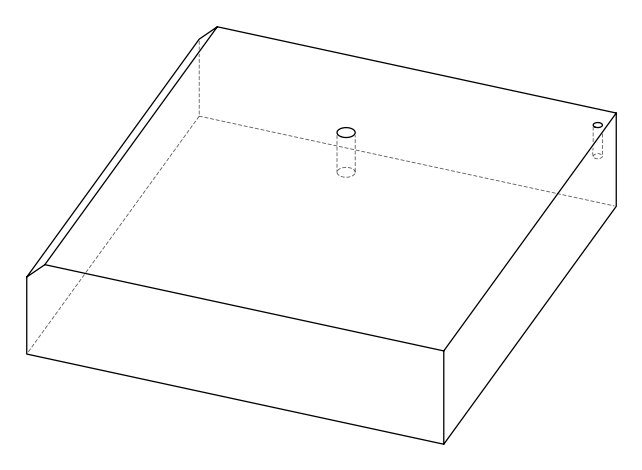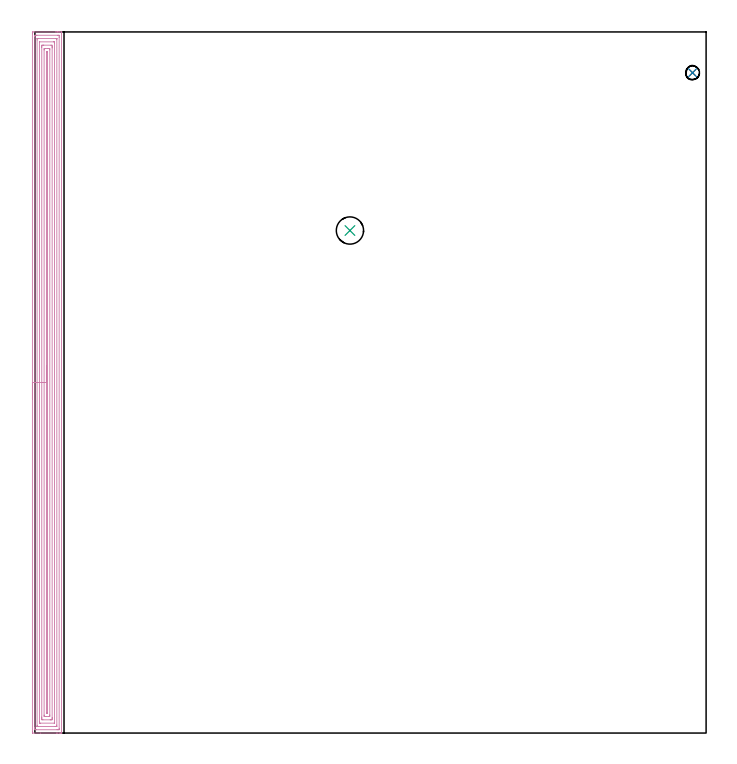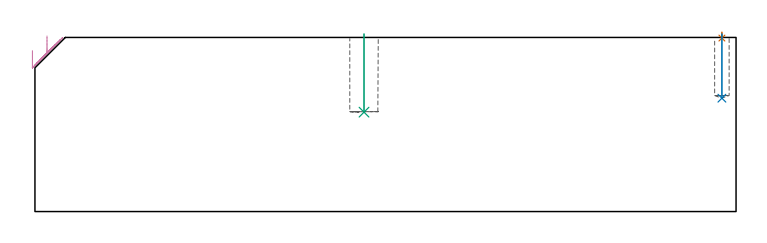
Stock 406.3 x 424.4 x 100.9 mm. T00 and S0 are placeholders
(PLAN: 4 operations, 3 tool changes, 24.4 min)
(1 SPOT_DRILL | STEP1POCKET | NXT0321_9005460120000 | 0.03 min | 2 mm3)
(2 DRILL_BLIND_HOLE_INTO_CENTER | STEP1POCKET | NXT0301_055 | 0.15 min | 1880 mm3)
(3 INDEXABLE_INSERT_DRILL_BLIND_HOLE_FROM_SOLID | STEP1POCKET_1 | NXT0302_004 | 0.18 min | 9197 mm3)
(4 AREA_MILL | FG_CHAMFER_SURFACE | UGT0205_001 | 23.99 min | 65721 mm3)
(TOOL NXT0321_9005460120000 | NC Spot Drill, 142deg, 12mm, Carbide, Uncoated | D12 PA142 FL30 Z2)
(TOOL NXT0301_055 | Carbide Drill 8.4mm [860.1-0840-042A1-MM 2214] | D8.4 PA140 FL61 Z2)
(TOOL NXT0302_004 | Index. Insert Drill 16.5mm [880-D1650L20-05] | D16.5 PA176 FL83 Z2)
(TOOL UGT0205_001 | Chamfer Mill 20 x 3 x 45 deg. | D20 FL50 Z2)
(OP 1 SPOT_DRILL)
G17 G21 G94 G90
T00 M6
G54
G17 G0 G90 X398.1 Y399.7 S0 M3
G43 Z110.9 H0
G94 G81 G98 Z100.538 F250. R103.9
G80
M5
M2
(OP 2 DRILL_BLIND_HOLE_INTO_CENTER)
G17 G21 G94 G90
T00 M6
G54
G17 G0 G90 X398.1 Y399.7 S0 M3
G43 Z110.9 H1
G94 G81 G98 Z65.7 F250. R102.9
G80
M5
M2
(OP 3 INDEXABLE_INSERT_DRILL_BLIND_HOLE_FROM_SOLID)
G17 G21 G94 G90
T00 M6
G54
G17 G0 G90 X190.7 Y304.2 S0 M3
G43 Z110.9 H1
G94 G81 G98 Z57.6 F250. R102.9
G80
M5
M2
(OP 4 AREA_MILL)
G17 G21 G94 G90
T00 M6
G54
G17 G0 G90 X-1.5 Y202.2 S1061 M3
G43 Z110.9 H0
Z93.3
G94 G1 Y202.238 Z92.428 F250.
Y202.352 Z91.564
Y202.541 Z90.712
Y202.803 Z89.88
Y203.137 Z89.074
Y203.54 Z88.3
Y204.008 Z87.564
Y204.54 Z86.872
Y205.129 Z86.229
Y205.772 Z85.64
Y206.464 Z85.108
Y207.2 Z84.64
Y207.974 Z84.237
Y208.78 Z83.903
Y209.612 Z83.641
Y210.464 Z83.452
Y211.328 Z83.338
Y212.2 Z83.3
Y423.34
X-1.499 Y423.79 Z83.301
X-1.495 Y424.228 Z83.303
X-1.492 Y424.39 Z83.306
X-1.064 Y424.4 Z83.734
X12.421 Z97.216
X13.022 Z97.816
X13.58 Z98.377
X13.903 Z98.699
X14.461 Z99.257
X14.783 Z99.578
X15.781 Y424.399 Z100.58
X16.094 Y424.39 Z100.893
X16.1 Y424.236 Z100.9
Y0.164
X16.094 Y0.01 Z100.893
X15.78 Y0. Z100.579
X15.429 Z100.228
X14.783 Z99.578
X13.58 Z98.377
X13.022 Z97.816
X3.372 Z88.17
X-1.274 Z83.523
X-1.344 Y0.001 Z83.454
X-1.492 Y0.01 Z83.306
X-1.499 Y0.159 Z83.299
X-1.5 Y0.61 Z83.3
Y212.2
X-0.086 Z84.714
X-0.085 Y421.905 Z84.715
X-0.084 Y422.004 Z84.716
X-0.076 Y422.39 Z84.724
X0.309 Y422.398 Z85.109
X0.697 Y422.399 Z85.497
X1.187 Y422.4 Z85.987
X13.903 Y422.399 Z98.703
X14.396 Y422.397 Z99.196
X14.595 Y422.39 Z99.395
X14.679 Y422.363 Z99.479
X14.684 Y422.105 Z99.484
X14.685 Y422.004 Z99.485
X14.686 Y421.21 Z99.486
X14.685 Y2.495 Z99.485
X14.684 Y2.396 Z99.484
X14.676 Y2.01 Z99.476
X14.291 Y2.002 Z99.091
X13.903 Y2.001 Z98.703
X13.413 Y2. Z98.213
X0.697 Y2.001 Z85.497
X0.204 Y2.003 Z85.004
X0.005 Y2.01 Z84.805
X-0.079 Y2.037 Z84.721
X-0.084 Y2.295 Z84.716
X-0.085 Y2.396 Z84.715
X-0.086 Y3.19 Z84.714
Y212.2
X1.328 Z86.128
X1.329 Y419.578 Z86.129
X1.334 Y420.219 Z86.134
X1.335 Y420.343 Z86.135
X1.345 Y420.391 Z86.145
X1.403 Y420.396 Z86.203
X1.578 Y420.398 Z86.378
X2.279 Y420.4 Z87.079
X12.844 Z97.644
X13.022 Y420.398 Z97.822
X13.201 Y420.394 Z98.001
X13.251 Y420.39 Z98.051
X13.265 Y420.384 Z98.065
X13.267 Y420.369 Z98.067
X13.27 Y420.303 Z98.07
X13.271 Y420.219 Z98.071
Y419.966
Y4.822
X13.266 Y4.181 Z98.066
X13.264 Y4.057 Z98.064
X13.255 Y4.01 Z98.055
X13.197 Y4.004 Z97.997
X13.022 Y4.002 Z97.822
X12.321 Y4. Z97.121
X1.756 Z86.556
X1.578 Y4.002 Z86.378
X1.399 Y4.006 Z86.199
X1.349 Y4.01 Z86.149
X1.335 Y4.016 Z86.135
X1.333 Y4.031 Z86.133
X1.33 Y4.097 Z86.13
X1.329 Y4.181 Z86.129
Y4.434
X1.328 Y212.2 Z86.128
X2.743 Z87.543
Y418.144
X2.745 Y418.346 Z87.545
X2.747 Y418.38 Z87.547
X2.75 Y418.39 Z87.55
X2.757 Y418.393 Z87.557
X2.809 Y418.397 Z87.609
X2.914 Y418.399 Z87.714
X11.295 Y418.4 Z96.095
X11.689 Y418.398 Z96.489
X11.787 Y418.396 Z96.587
X11.835 Y418.391 Z96.635
X11.851 Y418.387 Z96.651
X11.852 Y418.372 Z96.652
X11.855 Y418.273 Z96.655
X11.857 Y417.83 Z96.657
Y417.54
Y6.256
X11.855 Y6.054 Z96.655
X11.853 Y6.021 Z96.653
X11.85 Y6.01 Z96.65
X11.843 Y6.007 Z96.643
X11.791 Y6.003 Z96.591
X11.685 Y6.001 Z96.485
X3.306 Y6. Z88.106
X2.911 Y6.002 Z87.711
X2.813 Y6.004 Z87.613
X2.764 Y6.009 Z87.564
X2.749 Y6.013 Z87.549
X2.748 Y6.028 Z87.548
X2.745 Y6.127 Z87.545
X2.743 Y6.57 Z87.543
Y6.86
Y212.2
X4.157 Z88.957
Y414.925
X4.161 Y415.755 Z88.961
X4.163 Y415.811 Z88.963
X4.219 Y416.39 Z89.019
X4.467 Y416.396 Z89.267
X5.099 Y416.399 Z89.899
X5.343 Y416.4 Z90.143
X9.747 Y416.398 Z94.547
X10.381 Y416.39 Z95.181
X10.436 Y415.755 Z95.236
X10.44 Y415.696 Z95.24
X10.443 Y414.862 Z95.243
Y414.799
Y9.475
X10.439 Y8.645 Z95.239
X10.437 Y8.589 Z95.237
X10.381 Y8.01 Z95.181
X10.133 Y8.004 Z94.933
X9.501 Y8.001 Z94.301
X9.257 Y8. Z94.057
X4.853 Y8.002 Z89.653
X4.219 Y8.01 Z89.019
X4.164 Y8.645 Z88.964
X4.16 Y8.704 Z88.96
X4.157 Y9.538 Z88.957
Y9.6
Y212.2
X5.571 Z90.371
Y413.49
X5.574 Y413.969 Z90.374
X5.578 Y414.376 Z90.378
X5.979 Y414.39 Z90.779
X6.436 Y414.399 Z91.236
X7.74 Y414.4 Z92.54
X8.197 Y414.399 Z92.997
X8.621 Y414.39 Z93.421
X9.022 Y414.374 Z93.822
X9.026 Y413.969 Z93.826
X9.028 Y413.556 Z93.828
Y10.91
X9.026 Y10.431 Z93.826
X9.022 Y10.024 Z93.822
X8.621 Y10.01 Z93.421
X8.164 Y10.001 Z92.964
X6.86 Y10. Z91.66
X6.403 Y10.001 Z91.203
X5.979 Y10.01 Z90.779
X5.578 Y10.026 Z90.378
X5.574 Y10.431 Z90.374
X5.572 Y10.844 Z90.372
X5.571 Y212.2 Z90.371
X6.985 Z91.785
X6.986 Y412.184 Z91.786
X6.989 Y412.343 Z91.789
X6.992 Y412.38 Z91.792
X6.995 Y412.39 Z91.795
X7.016 Y412.393 Z91.816
X7.087 Y412.397 Z91.887
X7.193 Y412.399 Z91.993
X7.527 Z92.327
X7.581 Y412.397 Z92.381
X7.597 Y412.394 Z92.397
X7.608 Y412.389 Z92.408
X7.61 Y412.368 Z92.41
X7.613 Y412.313 Z92.413
X7.614 Y412.184 Z92.414
X7.615 Y412.056 Z92.415
X7.614 Y12.216 Z92.414
X7.611 Y12.057 Z92.411
X7.608 Y12.02 Z92.408
X7.605 Y12.01 Z92.405
X7.584 Y12.007 Z92.384
X7.513 Y12.003 Z92.313
X7.407 Y12.001 Z92.207
X7.073 Z91.873
X7.019 Y12.003 Z91.819
X7.003 Y12.006 Z91.803
X6.992 Y12.011 Z91.792
X6.99 Y12.032 Z91.79
X6.987 Y12.087 Z91.787
X6.986 Y12.216 Z91.786
X6.985 Y12.344 Z91.785
Y212.2
Y213.072 Z91.823
Y213.936 Z91.937
Y214.788 Z92.126
Y215.62 Z92.388
Y216.426 Z92.722
Y217.2 Z93.125
Y217.936 Z93.594
Y218.628 Z94.125
Y219.271 Z94.714
Y219.86 Z95.357
Y220.392 Z96.05
Y220.86 Z96.785
Y221.263 Z97.559
Y221.597 Z98.365
Y221.859 Z99.197
Y222.048 Z100.049
Y222.162 Z100.914
Y222.2 Z101.785
G0 Z110.9
M5
M2
